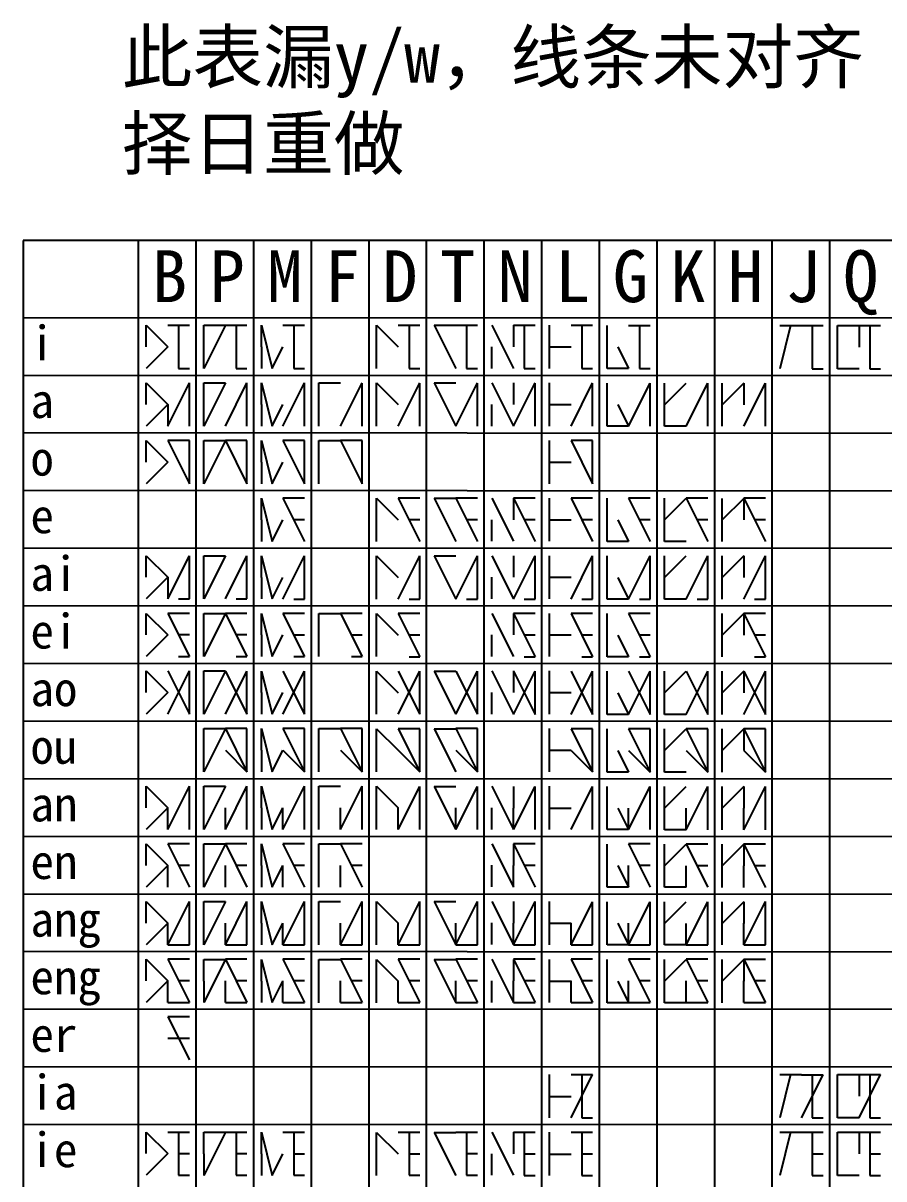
# Model space of a CAD drawing. Header units: millimetres. Extents: x 1653 to 8899, y -538 to 3451.
# Drawn here: x 3487 to 4085, y 1282 to 2085 of the extents above; entities that cross this region are included whole.
import ezdxf

# ---------------------------------------------------------------- set-up
doc = ezdxf.new("R2010")
doc.units = ezdxf.units.MM
doc.styles.get("Standard").update_dxf_attribs({"font": 'arial.ttf', "height": 48})

msp = doc.modelspace()

# ---------------------------------------------------------------- linework, layer by layer
for p, q in [((4407.33, 1933.69), (3487.33, 1933.69)), ((3487.33, 1933.69), (3487.33, 520.03)), ((3567.33, 1933.69), (3567.33, 519.99)), ((3607.33, 1933.69), (3607.33, 519.97)), ((3647.33, 1933.69), (3647.33, 519.96)), ((3647.33, 1933.67), (3647.33, 519.96)), ((3687.33, 1933.69), (3687.33, 519.94)), ((3687.33, 1933.69), (3687.33, 519.97)), ((3727.33, 1933.69), (3727.33, 519.92)), ((3727.33, 1933.63), (3727.33, 519.92)), ((3767.33, 1933.69), (3767.33, 519.9)), ((3767.33, 1933.62), (3767.33, 519.9)), ((3807.33, 1933.69), (3807.33, 519.89)), ((3807.33, 1933.6), (3807.33, 519.89)), ((3847.33, 1933.69), (3847.33, 519.87)), ((3847.33, 1933.58), (3847.33, 519.87)), ((3887.33, 1933.69), (3887.33, 519.85)), ((3887.33, 1933.58), (3887.33, 519.87)), ((3927.33, 1933.69), (3927.33, 519.84)), ((3927.33, 1933.55), (3927.33, 519.84)), ((3967.33, 1933.69), (3967.33, 519.82)), ((3967.33, 1933.53), (3967.33, 519.82)), ((4007.33, 1933.69), (4007.33, 519.8)), ((4007.33, 1933.51), (4007.33, 519.8)), ((4047.33, 1933.69), (4047.33, 519.78)), ((4407.33, 1879.63), (3487.33, 1880.03)), ((3572.8, 1859.84), (3572.8, 1874.84)), ((3572.8, 1874.84), (3587.8, 1859.84)), ((3587.8, 1874.84), (3602.8, 1874.84)), ((3595.3, 1874.84), (3595.3, 1844.84)), ((3612.8, 1874.84), (3627.8, 1874.84)), ((3612.8, 1859.84), (3612.8, 1874.84)), ((3627.8, 1874.84), (3612.8, 1844.84)), ((3627.8, 1874.84), (3642.8, 1874.84)), ((3635.3, 1874.84), (3635.3, 1844.84)), ((3652.8, 1874.82), (3660.3, 1844.82)), ((3652.8, 1859.82), (3652.8, 1874.82)), ((3667.8, 1874.82), (3682.8, 1874.82)), ((3675.3, 1874.82), (3675.3, 1844.82)), ((3732.8, 1859.78), (3732.8, 1874.78)), ((3732.8, 1874.78), (3747.8, 1859.78)), ((3747.8, 1874.78), (3762.8, 1874.78)), ((3755.3, 1874.78), (3755.3, 1844.78)), ((3772.8, 1874.77), (3787.8, 1874.77)), ((3772.8, 1874.77), (3787.8, 1844.77)), ((3787.8, 1874.77), (3802.8, 1874.77)), ((3795.3, 1874.77), (3795.3, 1844.77)), ((3812.8, 1874.84), (3827.8, 1844.84)), ((3827.8, 1874.84), (3842.8, 1874.84)), ((3827.8, 1874.84), (3827.8, 1859.84)), ((3835.3, 1874.84), (3835.3, 1844.84)), ((3852.8, 1859.84), (3852.8, 1874.84)), ((3867.8, 1874.84), (3882.8, 1874.84)), ((3875.3, 1874.84), (3875.3, 1844.84)), ((3892.8, 1859.71), (3892.8, 1874.71)), ((3907.8, 1874.71), (3922.8, 1874.71)), ((3915.3, 1874.71), (3915.3, 1844.71)), ((4012.8, 1874.66), (4027.8, 1874.66)), ((4020.3, 1874.66), (4012.8, 1844.66)), ((4027.8, 1874.66), (4042.8, 1874.66)), ((4035.3, 1874.66), (4035.3, 1844.66)), ((4052.8, 1874.65), (4067.8, 1874.65)), ((4052.8, 1859.65), (4052.8, 1874.65)), ((4067.8, 1874.65), (4082.8, 1874.65)), ((4067.8, 1874.65), (4067.8, 1859.65)), ((4075.3, 1874.65), (4075.3, 1844.65)), ((3587.8, 1859.84), (3572.8, 1844.84)), ((3612.8, 1844.84), (3612.8, 1859.84)), ((3652.8, 1859.82), (3652.8, 1844.82)), ((3660.3, 1844.82), (3667.8, 1859.82)), ((3732.8, 1844.78), (3732.8, 1859.78)), ((3812.8, 1844.84), (3812.8, 1859.84)), ((3852.8, 1844.84), (3852.8, 1859.84)), ((3852.8, 1859.84), (3867.8, 1859.84)), ((3892.8, 1844.71), (3892.8, 1859.71)), ((3900.3, 1859.73), (3907.8, 1844.71)), ((4052.8, 1844.65), (4052.8, 1859.65)), ((4407.33, 1839.63), (3487.33, 1840.03)), ((3595.3, 1844.84), (3602.8, 1844.84)), ((3635.3, 1844.84), (3642.8, 1844.84)), ((3675.3, 1844.82), (3682.8, 1844.82)), ((3755.3, 1844.78), (3762.8, 1844.78)), ((3795.3, 1844.77), (3802.8, 1844.77)), ((3835.3, 1844.84), (3842.8, 1844.84)), ((3875.3, 1844.84), (3882.8, 1844.84)), ((3907.8, 1844.71), (3892.8, 1844.71)), ((3915.3, 1844.71), (3922.8, 1844.71)), ((4035.3, 1844.66), (4042.8, 1844.66)), ((4067.8, 1844.65), (4052.8, 1844.65)), ((4075.3, 1844.65), (4082.8, 1844.65)), ((3572.8, 1819.84), (3572.8, 1834.84)), ((3572.8, 1834.84), (3587.8, 1819.84)), ((3587.8, 1804.84), (3602.8, 1834.84)), ((3602.8, 1819.76), (3602.8, 1834.76)), ((3612.8, 1834.84), (3627.8, 1834.84)), ((3612.8, 1819.84), (3612.8, 1834.84)), ((3627.8, 1834.84), (3612.8, 1804.84)), ((3627.8, 1804.82), (3642.8, 1834.82)), ((3642.8, 1819.75), (3642.8, 1834.75)), ((3652.8, 1834.82), (3660.3, 1804.82)), ((3652.8, 1819.82), (3652.8, 1834.82)), ((3667.8, 1804.84), (3682.8, 1834.84)), ((3682.8, 1819.76), (3682.8, 1834.76)), ((3692.8, 1834.78), (3707.8, 1834.78)), ((3692.8, 1819.78), (3692.8, 1834.78)), ((3707.8, 1804.78), (3722.8, 1834.78)), ((3722.8, 1819.71), (3722.8, 1834.71)), ((3732.8, 1819.78), (3732.8, 1834.78)), ((3732.8, 1834.78), (3747.8, 1819.78)), ((3747.8, 1804.77), (3762.8, 1834.77)), ((3762.8, 1819.69), (3762.8, 1834.69)), ((3772.8, 1834.77), (3787.8, 1834.77)), ((3772.8, 1834.77), (3787.8, 1804.77)), ((3787.8, 1804.75), (3802.8, 1834.75)), ((3802.8, 1819.68), (3802.8, 1834.68)), ((3812.8, 1834.84), (3827.8, 1804.84)), ((3827.8, 1834.84), (3827.8, 1819.84)), ((3827.8, 1804.73), (3842.8, 1834.73)), ((3842.8, 1819.66), (3842.8, 1834.66)), ((3852.8, 1819.84), (3852.8, 1834.84)), ((3867.8, 1804.73), (3882.8, 1834.73)), ((3882.8, 1819.66), (3882.8, 1834.66)), ((3892.8, 1819.71), (3892.8, 1834.71)), ((3907.8, 1804.7), (3922.8, 1834.7)), ((3922.8, 1819.62), (3922.8, 1834.62)), ((3932.8, 1819.68), (3932.8, 1834.68)), ((3932.8, 1819.68), (3947.8, 1834.68)), ((3947.8, 1804.68), (3962.8, 1834.68)), ((3962.8, 1819.61), (3962.8, 1834.61)), ((3987.8, 1834.66), (3972.8, 1819.66)), ((3972.8, 1819.66), (3972.8, 1834.66)), ((3987.8, 1804.66), (4002.8, 1834.66)), ((3987.8, 1834.66), (3987.8, 1819.66)), ((4002.8, 1819.59), (4002.8, 1834.59)), ((3587.8, 1819.84), (3572.8, 1804.84)), ((3587.8, 1819.84), (3587.8, 1804.84)), ((3602.8, 1804.84), (3602.8, 1819.84)), ((3612.8, 1804.84), (3612.8, 1819.84)), ((3642.8, 1804.82), (3642.8, 1819.82)), ((3652.8, 1819.82), (3652.8, 1804.82)), ((3660.3, 1804.82), (3667.8, 1819.82)), ((3682.8, 1804.84), (3682.8, 1819.84)), ((3692.8, 1804.78), (3692.8, 1819.78)), ((3722.8, 1804.78), (3722.8, 1819.78)), ((3732.8, 1804.78), (3732.8, 1819.78)), ((3762.8, 1804.77), (3762.8, 1819.77)), ((3802.8, 1804.75), (3802.8, 1819.75)), ((3812.8, 1804.84), (3812.8, 1819.84)), ((3842.8, 1804.73), (3842.8, 1819.73)), ((3852.8, 1804.84), (3852.8, 1819.84)), ((3852.8, 1819.84), (3867.8, 1819.84)), ((3882.8, 1804.73), (3882.8, 1819.73)), ((3892.8, 1804.71), (3892.8, 1819.71)), ((3900.3, 1819.73), (3907.8, 1804.71)), ((3922.8, 1804.7), (3922.8, 1819.7)), ((3932.8, 1804.68), (3932.8, 1819.68)), ((3962.8, 1804.68), (3962.8, 1819.68)), ((3972.8, 1804.66), (3972.8, 1819.66)), ((4002.8, 1804.66), (4002.8, 1819.66)), ((4407.33, 1799.63), (3487.33, 1800.03)), ((3907.8, 1804.71), (3892.8, 1804.71)), ((3947.8, 1804.68), (3932.8, 1804.68)), ((3572.8, 1779.84), (3572.8, 1794.84)), ((3572.8, 1794.84), (3587.8, 1779.84)), ((3587.8, 1794.84), (3602.8, 1764.84)), ((3602.8, 1794.84), (3587.8, 1794.84)), ((3602.8, 1779.84), (3602.8, 1794.84)), ((3612.8, 1794.84), (3627.8, 1794.84)), ((3612.8, 1779.84), (3612.8, 1794.84)), ((3627.8, 1794.84), (3612.8, 1764.84)), ((3627.8, 1794.82), (3642.8, 1764.82)), ((3642.8, 1794.82), (3627.8, 1794.82)), ((3642.8, 1779.82), (3642.8, 1794.82)), ((3652.8, 1794.82), (3660.3, 1764.82)), ((3652.8, 1779.82), (3652.8, 1794.82)), ((3667.8, 1794.8), (3682.8, 1764.8)), ((3682.8, 1794.8), (3667.8, 1794.8)), ((3682.8, 1779.8), (3682.8, 1794.8)), ((3692.8, 1794.78), (3707.8, 1794.78)), ((3692.8, 1779.78), (3692.8, 1794.78)), ((3707.8, 1794.84), (3722.8, 1764.84)), ((3722.8, 1794.84), (3707.8, 1794.84)), ((3722.8, 1779.84), (3722.8, 1794.84)), ((3852.8, 1779.84), (3852.8, 1794.84)), ((3867.8, 1794.77), (3882.8, 1764.77)), ((3882.8, 1794.77), (3867.8, 1794.77)), ((3882.8, 1779.77), (3882.8, 1794.77)), ((3587.8, 1779.84), (3572.8, 1764.84)), ((3602.8, 1764.84), (3602.8, 1779.84)), ((3612.8, 1764.84), (3612.8, 1779.84)), ((3642.8, 1764.82), (3642.8, 1779.82)), ((3652.8, 1779.82), (3652.8, 1764.82)), ((3660.3, 1764.82), (3667.8, 1779.82)), ((3682.8, 1764.8), (3682.8, 1779.8)), ((3692.8, 1764.78), (3692.8, 1779.78)), ((3722.8, 1764.84), (3722.8, 1779.84)), ((3852.8, 1764.84), (3852.8, 1779.84)), ((3852.8, 1779.84), (3867.8, 1779.84)), ((3882.8, 1764.77), (3882.8, 1779.77)), ((4407.33, 1759.63), (3487.33, 1760.03)), ((3652.8, 1754.82), (3660.3, 1724.82)), ((3652.8, 1739.82), (3652.8, 1754.82)), ((3682.8, 1754.8), (3667.8, 1754.8)), ((3667.8, 1754.8), (3682.8, 1724.8)), ((3732.8, 1739.78), (3732.8, 1754.78)), ((3732.8, 1754.78), (3747.8, 1739.78)), ((3762.8, 1754.77), (3747.8, 1754.77)), ((3747.8, 1754.77), (3762.8, 1724.77)), ((3772.8, 1754.77), (3787.8, 1754.77)), ((3772.8, 1754.77), (3787.8, 1724.77)), ((3802.8, 1754.75), (3787.8, 1754.75)), ((3787.8, 1754.75), (3802.8, 1724.75)), ((3812.8, 1754.84), (3827.8, 1724.84)), ((3827.8, 1754.84), (3827.8, 1739.84)), ((3842.8, 1754.73), (3827.8, 1754.73)), ((3827.8, 1754.73), (3842.8, 1724.73)), ((3852.8, 1739.84), (3852.8, 1754.84)), ((3882.8, 1754.71), (3867.8, 1754.71)), ((3867.8, 1754.71), (3882.8, 1724.71)), ((3892.8, 1739.71), (3892.8, 1754.71)), ((3922.8, 1754.7), (3907.8, 1754.7)), ((3907.8, 1754.7), (3922.8, 1724.7)), ((3932.8, 1739.68), (3932.8, 1754.68)), ((3932.8, 1739.68), (3947.8, 1754.68)), ((3962.8, 1754.8), (3947.8, 1754.8)), ((3947.8, 1754.8), (3962.8, 1724.8)), ((3987.8, 1754.66), (3972.8, 1739.66)), ((3972.8, 1739.66), (3972.8, 1754.66)), ((4002.8, 1754.8), (3987.8, 1754.8)), ((3987.8, 1754.8), (4002.8, 1724.8)), ((3987.8, 1754.66), (3987.8, 1739.66)), ((3652.8, 1739.82), (3652.8, 1724.82)), ((3660.3, 1724.82), (3667.8, 1739.82)), ((3682.8, 1739.8), (3675.3, 1739.8)), ((3732.8, 1724.78), (3732.8, 1739.78)), ((3762.8, 1739.77), (3755.3, 1739.77)), ((3802.8, 1739.75), (3795.3, 1739.75)), ((3812.8, 1724.84), (3812.8, 1739.84)), ((3842.8, 1739.73), (3835.3, 1739.73)), ((3852.8, 1724.84), (3852.8, 1739.84)), ((3852.8, 1739.84), (3867.8, 1739.84)), ((3882.8, 1739.71), (3875.3, 1739.71)), ((3892.8, 1724.71), (3892.8, 1739.71)), ((3900.3, 1739.73), (3907.8, 1724.71)), ((3922.8, 1739.7), (3915.3, 1739.7)), ((3932.8, 1724.68), (3932.8, 1739.68)), ((3962.8, 1739.8), (3955.3, 1739.8)), ((3972.8, 1724.66), (3972.8, 1739.66)), ((4002.8, 1739.8), (3995.3, 1739.8)), ((4407.33, 1719.63), (3487.33, 1720.03)), ((3907.8, 1724.71), (3892.8, 1724.71)), ((3947.8, 1724.68), (3932.8, 1724.68)), ((3572.8, 1699.84), (3572.8, 1714.84)), ((3572.8, 1714.84), (3587.8, 1699.84)), ((3587.8, 1684.84), (3602.8, 1714.84)), ((3602.8, 1699.84), (3602.8, 1714.84)), ((3612.8, 1714.84), (3627.8, 1714.84)), ((3612.8, 1699.84), (3612.8, 1714.84)), ((3627.8, 1714.84), (3612.8, 1684.84)), ((3627.8, 1684.82), (3642.8, 1714.82)), ((3642.8, 1699.82), (3642.8, 1714.82)), ((3652.8, 1714.82), (3660.3, 1684.82)), ((3652.8, 1699.82), (3652.8, 1714.82)), ((3667.8, 1684.8), (3682.8, 1714.8)), ((3682.8, 1699.8), (3682.8, 1714.8)), ((3732.8, 1699.78), (3732.8, 1714.78)), ((3732.8, 1714.78), (3747.8, 1699.78)), ((3747.8, 1684.77), (3762.8, 1714.77)), ((3762.8, 1699.77), (3762.8, 1714.77)), ((3772.8, 1714.77), (3787.8, 1714.77)), ((3772.8, 1714.77), (3787.8, 1684.77)), ((3787.8, 1684.77), (3802.8, 1714.77)), ((3802.8, 1699.77), (3802.8, 1714.77)), ((3812.8, 1714.84), (3827.8, 1684.84)), ((3827.8, 1714.84), (3827.8, 1699.84)), ((3827.8, 1684.73), (3842.8, 1714.73)), ((3842.8, 1699.73), (3842.8, 1714.73)), ((3852.8, 1699.84), (3852.8, 1714.84)), ((3867.8, 1684.71), (3882.8, 1714.71)), ((3882.8, 1699.71), (3882.8, 1714.71)), ((3892.8, 1699.71), (3892.8, 1714.71)), ((3907.8, 1684.7), (3922.8, 1714.7)), ((3922.8, 1699.7), (3922.8, 1714.7)), ((3932.8, 1699.68), (3932.8, 1714.68)), ((3932.8, 1699.68), (3947.8, 1714.68)), ((3947.8, 1684.68), (3962.8, 1714.68)), ((3962.8, 1699.68), (3962.8, 1714.68)), ((3987.8, 1714.66), (3972.8, 1699.66)), ((3972.8, 1699.66), (3972.8, 1714.66)), ((3987.8, 1684.66), (4002.8, 1714.66)), ((3987.8, 1714.66), (3987.8, 1699.66)), ((4002.8, 1699.66), (4002.8, 1714.66)), ((3587.8, 1699.84), (3572.8, 1684.84)), ((3587.8, 1699.84), (3587.8, 1684.84)), ((3602.8, 1684.84), (3602.8, 1699.84)), ((3612.8, 1684.84), (3612.8, 1699.84)), ((3642.8, 1684.82), (3642.8, 1699.82)), ((3652.8, 1699.82), (3652.8, 1684.82)), ((3660.3, 1684.82), (3667.8, 1699.82)), ((3682.8, 1684.8), (3682.8, 1699.8)), ((3732.8, 1684.78), (3732.8, 1699.78)), ((3762.8, 1684.77), (3762.8, 1699.77)), ((3802.8, 1684.77), (3802.8, 1699.77)), ((3812.8, 1684.84), (3812.8, 1699.84)), ((3842.8, 1684.73), (3842.8, 1699.73)), ((3852.8, 1684.84), (3852.8, 1699.84)), ((3852.8, 1699.84), (3867.8, 1699.84)), ((3882.8, 1684.71), (3882.8, 1699.71)), ((3892.8, 1684.71), (3892.8, 1699.71)), ((3900.3, 1699.71), (3907.8, 1684.7)), ((3922.8, 1684.7), (3922.8, 1699.7)), ((3932.8, 1684.68), (3932.8, 1699.68)), ((3962.8, 1684.68), (3962.8, 1699.68)), ((3972.8, 1684.66), (3972.8, 1699.66)), ((4002.8, 1684.66), (4002.8, 1699.66)), ((3595.3, 1684.84), (3602.8, 1684.84)), ((3635.3, 1684.82), (3642.8, 1684.82)), ((3675.3, 1684.8), (3682.8, 1684.8)), ((3755.3, 1684.77), (3762.8, 1684.77)), ((3795.3, 1684.77), (3802.8, 1684.77)), ((3835.3, 1684.73), (3842.8, 1684.73)), ((3875.3, 1684.71), (3882.8, 1684.71)), ((3907.8, 1684.71), (3892.8, 1684.71)), ((3915.3, 1684.7), (3922.8, 1684.7)), ((3947.8, 1684.68), (3932.8, 1684.68)), ((3955.3, 1684.68), (3962.8, 1684.68)), ((4407.33, 1679.63), (3487.33, 1680.03)), ((3995.3, 1684.66), (4002.8, 1684.66)), ((3572.8, 1659.84), (3572.8, 1674.84)), ((3572.8, 1674.84), (3587.8, 1659.84)), ((3602.8, 1674.84), (3587.8, 1674.84)), ((3587.8, 1674.84), (3602.8, 1644.84)), ((3612.8, 1674.84), (3627.8, 1674.84)), ((3612.8, 1659.84), (3612.8, 1674.84)), ((3627.8, 1674.84), (3612.8, 1644.84)), ((3642.8, 1674.82), (3627.8, 1674.82)), ((3627.8, 1674.82), (3642.8, 1644.82)), ((3652.8, 1674.82), (3660.3, 1644.82)), ((3652.8, 1659.82), (3652.8, 1674.82)), ((3682.8, 1674.8), (3667.8, 1674.8)), ((3667.8, 1674.8), (3682.8, 1644.8)), ((3692.8, 1674.78), (3707.8, 1674.78)), ((3692.8, 1659.78), (3692.8, 1674.78)), ((3722.8, 1674.78), (3707.8, 1674.78)), ((3707.8, 1674.78), (3722.8, 1644.78)), ((3732.8, 1659.78), (3732.8, 1674.78)), ((3732.8, 1674.78), (3747.8, 1659.78)), ((3762.8, 1674.77), (3747.8, 1674.77)), ((3747.8, 1674.77), (3762.8, 1644.77)), ((3812.8, 1674.84), (3827.8, 1644.84)), ((3827.8, 1674.84), (3827.8, 1659.84)), ((3842.8, 1674.73), (3827.8, 1674.73)), ((3827.8, 1674.73), (3842.8, 1644.73)), ((3852.8, 1659.84), (3852.8, 1674.84)), ((3882.8, 1674.71), (3867.8, 1674.71)), ((3867.8, 1674.71), (3882.8, 1644.71)), ((3892.8, 1659.71), (3892.8, 1674.71)), ((3922.8, 1674.7), (3907.8, 1674.7)), ((3907.8, 1674.7), (3922.8, 1644.7)), ((3987.8, 1674.66), (3972.8, 1659.66)), ((3972.8, 1659.66), (3972.8, 1674.66)), ((4002.8, 1674.66), (3987.8, 1674.66)), ((3987.8, 1674.66), (4002.8, 1644.66)), ((3987.8, 1674.66), (3987.8, 1659.66)), ((3587.8, 1659.84), (3572.8, 1644.84)), ((3602.8, 1659.84), (3595.3, 1659.84)), ((3612.8, 1644.84), (3612.8, 1659.84)), ((3642.8, 1659.82), (3635.3, 1659.82)), ((3652.8, 1659.82), (3652.8, 1644.82)), ((3660.3, 1644.82), (3667.8, 1659.82)), ((3682.8, 1659.8), (3675.3, 1659.8)), ((3692.8, 1644.78), (3692.8, 1659.78)), ((3722.8, 1659.78), (3715.3, 1659.78)), ((3732.8, 1644.78), (3732.8, 1659.78)), ((3762.8, 1659.77), (3755.3, 1659.77)), ((3812.8, 1644.84), (3812.8, 1659.84)), ((3842.8, 1659.73), (3835.3, 1659.73)), ((3852.8, 1644.84), (3852.8, 1659.84)), ((3852.8, 1659.84), (3867.8, 1659.84)), ((3882.8, 1659.71), (3875.3, 1659.71)), ((3892.8, 1644.71), (3892.8, 1659.71)), ((3900.3, 1659.73), (3907.8, 1644.71)), ((3922.8, 1659.7), (3915.3, 1659.7)), ((3972.8, 1644.66), (3972.8, 1659.66)), ((4002.8, 1659.66), (3995.3, 1659.66)), ((3595.3, 1644.84), (3602.8, 1644.84)), ((3635.3, 1644.82), (3642.8, 1644.82)), ((3675.3, 1644.8), (3682.8, 1644.8)), ((3715.3, 1644.78), (3722.8, 1644.78)), ((3755.3, 1644.77), (3762.8, 1644.77)), ((3835.3, 1644.73), (3842.8, 1644.73)), ((3875.3, 1644.71), (3882.8, 1644.71)), ((3907.8, 1644.71), (3892.8, 1644.71)), ((3915.3, 1644.7), (3922.8, 1644.7)), ((3995.3, 1644.66), (4002.8, 1644.66)), ((4407.33, 1639.63), (3487.33, 1640.03)), ((3572.8, 1619.84), (3572.8, 1634.84)), ((3572.8, 1634.84), (3587.8, 1619.84)), ((3587.8, 1604.84), (3602.8, 1634.84)), ((3587.8, 1634.84), (3602.8, 1604.84)), ((3602.8, 1619.84), (3602.8, 1634.84)), ((3612.8, 1634.84), (3627.8, 1634.84)), ((3612.8, 1619.84), (3612.8, 1634.84)), ((3627.8, 1634.84), (3612.8, 1604.84)), ((3627.8, 1604.82), (3642.8, 1634.82)), ((3627.8, 1634.82), (3642.8, 1604.82)), ((3642.8, 1619.82), (3642.8, 1634.82)), ((3652.8, 1634.82), (3660.3, 1604.82)), ((3652.8, 1619.82), (3652.8, 1634.82)), ((3667.8, 1604.8), (3682.8, 1634.8)), ((3667.8, 1634.8), (3682.8, 1604.8)), ((3682.8, 1619.8), (3682.8, 1634.8)), ((3732.8, 1619.78), (3732.8, 1634.78)), ((3732.8, 1634.78), (3747.8, 1619.78)), ((3747.8, 1604.77), (3762.8, 1634.77)), ((3747.8, 1634.77), (3762.8, 1604.77)), ((3762.8, 1619.77), (3762.8, 1634.77)), ((3772.8, 1634.77), (3787.8, 1634.77)), ((3772.8, 1634.77), (3787.8, 1604.77)), ((3787.8, 1604.75), (3802.8, 1634.75)), ((3787.8, 1634.75), (3802.8, 1604.75)), ((3802.8, 1619.75), (3802.8, 1634.75)), ((3812.8, 1634.84), (3827.8, 1604.84)), ((3827.8, 1634.84), (3827.8, 1619.84)), ((3827.8, 1604.73), (3842.8, 1634.73)), ((3827.8, 1634.73), (3842.8, 1604.73)), ((3842.8, 1619.73), (3842.8, 1634.73)), ((3852.8, 1619.84), (3852.8, 1634.84)), ((3867.8, 1604.71), (3882.8, 1634.71)), ((3867.8, 1634.71), (3882.8, 1604.71)), ((3882.8, 1619.71), (3882.8, 1634.71)), ((3892.8, 1619.71), (3892.8, 1634.71)), ((3907.8, 1604.7), (3922.8, 1634.7)), ((3907.8, 1634.7), (3922.8, 1604.7)), ((3922.8, 1619.7), (3922.8, 1634.7)), ((3932.8, 1619.68), (3932.8, 1634.68)), ((3932.8, 1619.68), (3947.8, 1634.68)), ((3947.8, 1604.68), (3962.8, 1634.68)), ((3947.8, 1634.68), (3962.8, 1604.68)), ((3962.8, 1619.68), (3962.8, 1634.68)), ((3987.8, 1634.66), (3972.8, 1619.66)), ((3972.8, 1619.66), (3972.8, 1634.66)), ((3987.8, 1604.66), (4002.8, 1634.66)), ((3987.8, 1634.66), (4002.8, 1604.66)), ((3987.8, 1634.66), (3987.8, 1619.66)), ((4002.8, 1619.66), (4002.8, 1634.66)), ((3587.8, 1619.84), (3572.8, 1604.84)), ((3602.8, 1604.84), (3602.8, 1619.84)), ((3612.8, 1604.84), (3612.8, 1619.84)), ((3642.8, 1604.82), (3642.8, 1619.82)), ((3652.8, 1619.82), (3652.8, 1604.82)), ((3660.3, 1604.82), (3667.8, 1619.82)), ((3682.8, 1604.8), (3682.8, 1619.8)), ((3732.8, 1604.78), (3732.8, 1619.78)), ((3762.8, 1604.77), (3762.8, 1619.77)), ((3802.8, 1604.75), (3802.8, 1619.75)), ((3812.8, 1604.84), (3812.8, 1619.84)), ((3842.8, 1604.73), (3842.8, 1619.73)), ((3852.8, 1604.84), (3852.8, 1619.84)), ((3852.8, 1619.84), (3867.8, 1619.84)), ((3882.8, 1604.71), (3882.8, 1619.71)), ((3892.8, 1604.71), (3892.8, 1619.71)), ((3900.3, 1619.73), (3907.8, 1604.71)), ((3922.8, 1604.7), (3922.8, 1619.7)), ((3932.8, 1604.68), (3932.8, 1619.68)), ((3962.8, 1604.68), (3962.8, 1619.68)), ((3972.8, 1604.66), (3972.8, 1619.66)), ((4002.8, 1604.66), (4002.8, 1619.66)), ((3907.8, 1604.71), (3892.8, 1604.71)), ((3947.8, 1604.68), (3932.8, 1604.68)), ((4407.33, 1599.63), (3487.33, 1600.03)), ((3612.8, 1594.84), (3627.8, 1594.84)), ((3612.8, 1579.84), (3612.8, 1594.84)), ((3627.8, 1594.84), (3612.8, 1564.84)), ((3627.8, 1594.84), (3642.8, 1564.84)), ((3642.8, 1594.84), (3627.8, 1594.84)), ((3642.8, 1579.84), (3642.8, 1594.84)), ((3652.8, 1594.82), (3660.3, 1564.82)), ((3652.8, 1579.82), (3652.8, 1594.82)), ((3667.8, 1594.82), (3682.8, 1564.82)), ((3682.8, 1594.82), (3667.8, 1594.82)), ((3682.8, 1579.82), (3682.8, 1594.82)), ((3692.8, 1594.8), (3707.8, 1594.8)), ((3692.8, 1579.8), (3692.8, 1594.8)), ((3707.8, 1594.8), (3722.8, 1564.8)), ((3722.8, 1594.8), (3707.8, 1594.8)), ((3722.8, 1579.8), (3722.8, 1594.8)), ((3732.8, 1579.78), (3732.8, 1594.78)), ((3732.8, 1594.78), (3747.8, 1579.78)), ((3747.8, 1594.78), (3762.8, 1564.78)), ((3762.8, 1594.78), (3747.8, 1594.78)), ((3762.8, 1579.78), (3762.8, 1594.78)), ((3772.8, 1594.77), (3787.8, 1594.77)), ((3772.8, 1594.77), (3787.8, 1564.77)), ((3787.8, 1594.84), (3802.8, 1564.84)), ((3802.8, 1594.84), (3787.8, 1594.84)), ((3802.8, 1579.84), (3802.8, 1594.84)), ((3852.8, 1579.84), (3852.8, 1594.84)), ((3867.8, 1594.73), (3882.8, 1564.73)), ((3882.8, 1594.73), (3867.8, 1594.73)), ((3882.8, 1579.73), (3882.8, 1594.73)), ((3892.8, 1579.71), (3892.8, 1594.71)), ((3907.8, 1594.71), (3922.8, 1564.71)), ((3922.8, 1594.71), (3907.8, 1594.71)), ((3922.8, 1579.71), (3922.8, 1594.71)), ((3932.8, 1579.68), (3932.8, 1594.68)), ((3932.8, 1579.68), (3947.8, 1594.68)), ((3947.8, 1594.7), (3962.8, 1564.7)), ((3962.8, 1594.7), (3947.8, 1594.7)), ((3962.8, 1579.7), (3962.8, 1594.7)), ((3987.8, 1594.66), (3972.8, 1579.66)), ((3972.8, 1579.66), (3972.8, 1594.66)), ((3987.8, 1594.68), (4002.8, 1564.68)), ((4002.8, 1594.68), (3987.8, 1594.68)), ((3987.8, 1594.66), (3987.8, 1579.66)), ((4002.8, 1579.68), (4002.8, 1594.68)), ((3612.8, 1564.84), (3612.8, 1579.84)), ((3627.8, 1579.84), (3642.8, 1564.84)), ((3642.8, 1564.84), (3642.8, 1579.84)), ((3652.8, 1579.82), (3652.8, 1564.82)), ((3660.3, 1564.82), (3667.8, 1579.82)), ((3667.8, 1579.82), (3682.8, 1564.82)), ((3682.8, 1564.82), (3682.8, 1579.82)), ((3692.8, 1564.8), (3692.8, 1579.8)), ((3707.8, 1579.8), (3722.8, 1564.8)), ((3722.8, 1564.8), (3722.8, 1579.8)), ((3732.8, 1564.78), (3732.8, 1579.78)), ((3747.8, 1579.78), (3762.8, 1564.78)), ((3762.8, 1564.78), (3762.8, 1579.78)), ((3787.8, 1579.84), (3802.8, 1564.84)), ((3802.8, 1564.84), (3802.8, 1579.84)), ((3852.8, 1564.84), (3852.8, 1579.84)), ((3852.8, 1579.84), (3867.8, 1579.84)), ((3867.8, 1579.73), (3882.8, 1564.73)), ((3882.8, 1564.73), (3882.8, 1579.73)), ((3892.8, 1564.71), (3892.8, 1579.71)), ((3900.3, 1579.73), (3907.8, 1564.71)), ((3907.8, 1579.71), (3922.8, 1564.71)), ((3922.8, 1564.71), (3922.8, 1579.71)), ((3932.8, 1564.68), (3932.8, 1579.68)), ((3947.8, 1579.7), (3962.8, 1564.7)), ((3962.8, 1564.7), (3962.8, 1579.7)), ((3972.8, 1564.66), (3972.8, 1579.66)), ((3987.8, 1579.68), (4002.8, 1564.68)), ((4002.8, 1564.68), (4002.8, 1579.68)), ((3907.8, 1564.71), (3892.8, 1564.71)), ((3947.8, 1564.68), (3932.8, 1564.68)), ((4407.33, 1559.63), (3487.33, 1560.03)), ((3572.8, 1539.84), (3572.8, 1554.84)), ((3572.8, 1554.84), (3587.8, 1539.84)), ((3587.8, 1524.84), (3602.8, 1554.84)), ((3602.8, 1539.84), (3602.8, 1554.84)), ((3612.8, 1554.84), (3627.8, 1554.84)), ((3612.8, 1539.84), (3612.8, 1554.84)), ((3627.8, 1554.84), (3612.8, 1524.84)), ((3627.8, 1524.82), (3642.8, 1554.82)), ((3642.8, 1539.82), (3642.8, 1554.82)), ((3652.8, 1554.82), (3660.3, 1524.82)), ((3652.8, 1539.82), (3652.8, 1554.82)), ((3667.8, 1524.8), (3682.8, 1554.8)), ((3682.8, 1539.8), (3682.8, 1554.8)), ((3692.8, 1554.8), (3707.8, 1554.8)), ((3692.8, 1539.8), (3692.8, 1554.8)), ((3707.8, 1524.78), (3722.8, 1554.78)), ((3722.8, 1539.78), (3722.8, 1554.78)), ((3732.8, 1539.78), (3732.8, 1554.78)), ((3732.8, 1554.78), (3747.8, 1539.78)), ((3747.8, 1524.77), (3762.8, 1554.77)), ((3762.8, 1539.77), (3762.8, 1554.77)), ((3772.8, 1554.77), (3787.8, 1554.77)), ((3772.8, 1554.77), (3787.8, 1524.77)), ((3787.8, 1524.75), (3802.8, 1554.75)), ((3802.8, 1539.75), (3802.8, 1554.75)), ((3812.8, 1554.84), (3827.8, 1524.84)), ((3827.8, 1524.73), (3842.8, 1554.73)), ((3827.8, 1554.73), (3827.8, 1539.73)), ((3842.8, 1539.73), (3842.8, 1554.73)), ((3852.8, 1539.84), (3852.8, 1554.84)), ((3867.8, 1524.71), (3882.8, 1554.71)), ((3882.8, 1539.71), (3882.8, 1554.71)), ((3892.8, 1539.71), (3892.8, 1554.71)), ((3907.8, 1524.7), (3922.8, 1554.7)), ((3922.8, 1539.7), (3922.8, 1554.7)), ((3932.8, 1539.68), (3932.8, 1554.68)), ((3932.8, 1539.68), (3947.8, 1554.68)), ((3947.8, 1524.68), (3962.8, 1554.68)), ((3962.8, 1539.68), (3962.8, 1554.68)), ((3987.8, 1554.66), (3972.8, 1539.66)), ((3972.8, 1539.66), (3972.8, 1554.66)), ((3987.8, 1524.66), (4002.8, 1554.66)), ((3987.8, 1554.66), (3987.8, 1539.66)), ((4002.8, 1539.66), (4002.8, 1554.66)), ((3587.8, 1539.84), (3572.8, 1524.84)), ((3587.8, 1524.84), (3587.8, 1539.84)), ((3602.8, 1524.84), (3602.8, 1539.84)), ((3612.8, 1524.84), (3612.8, 1539.84)), ((3627.8, 1524.82), (3627.8, 1539.82)), ((3642.8, 1524.82), (3642.8, 1539.82)), ((3652.8, 1539.82), (3652.8, 1524.82)), ((3660.3, 1524.82), (3667.8, 1539.82)), ((3667.8, 1524.8), (3667.8, 1539.8)), ((3682.8, 1524.8), (3682.8, 1539.8)), ((3692.8, 1524.8), (3692.8, 1539.8)), ((3707.8, 1524.78), (3707.8, 1539.78)), ((3722.8, 1524.78), (3722.8, 1539.78)), ((3732.8, 1524.78), (3732.8, 1539.78)), ((3747.8, 1524.77), (3747.8, 1539.77)), ((3762.8, 1524.77), (3762.8, 1539.77)), ((3787.8, 1524.75), (3787.8, 1539.75)), ((3802.8, 1524.75), (3802.8, 1539.75)), ((3812.8, 1524.84), (3812.8, 1539.84)), ((3827.8, 1524.73), (3827.8, 1539.73)), ((3842.8, 1524.73), (3842.8, 1539.73)), ((3852.8, 1524.84), (3852.8, 1539.84)), ((3852.8, 1524.71), (3852.8, 1539.71)), ((3852.8, 1539.71), (3867.8, 1539.71)), ((3882.8, 1524.71), (3882.8, 1539.71)), ((3892.8, 1524.71), (3892.8, 1539.71)), ((3900.3, 1539.71), (3907.8, 1524.7)), ((3907.8, 1524.7), (3907.8, 1539.7)), ((3922.8, 1524.7), (3922.8, 1539.7)), ((3932.8, 1524.68), (3932.8, 1539.68)), ((3947.8, 1524.68), (3947.8, 1539.68)), ((3962.8, 1524.68), (3962.8, 1539.68)), ((3972.8, 1524.66), (3972.8, 1539.66)), ((3987.8, 1524.66), (3987.8, 1539.66)), ((4002.8, 1524.66), (4002.8, 1539.66)), ((3907.8, 1524.71), (3892.8, 1524.71)), ((3947.8, 1524.68), (3932.8, 1524.68)), ((4407.33, 1519.63), (3487.33, 1520.03)), ((3572.8, 1499.84), (3572.8, 1514.84)), ((3572.8, 1514.84), (3587.8, 1499.84)), ((3602.8, 1514.84), (3587.8, 1514.84)), ((3587.8, 1514.84), (3602.8, 1484.84)), ((3612.8, 1514.82), (3627.8, 1514.82)), ((3612.8, 1499.82), (3612.8, 1514.82)), ((3627.8, 1514.82), (3612.8, 1484.82)), ((3642.8, 1514.82), (3627.8, 1514.82)), ((3627.8, 1514.82), (3642.8, 1484.82)), ((3652.8, 1514.82), (3660.3, 1484.82)), ((3652.8, 1499.82), (3652.8, 1514.82)), ((3682.8, 1514.8), (3667.8, 1514.8)), ((3667.8, 1514.8), (3682.8, 1484.8)), ((3692.8, 1514.78), (3707.8, 1514.78)), ((3692.8, 1499.78), (3692.8, 1514.78)), ((3722.8, 1514.78), (3707.8, 1514.78)), ((3707.8, 1514.78), (3722.8, 1484.78)), ((3812.8, 1514.94), (3827.8, 1484.94)), ((3842.8, 1514.84), (3827.8, 1514.84)), ((3827.8, 1514.84), (3842.8, 1484.84)), ((3827.8, 1514.84), (3827.8, 1499.84)), ((3892.8, 1499.71), (3892.8, 1514.71)), ((3922.8, 1514.84), (3907.8, 1514.84)), ((3907.8, 1514.84), (3922.8, 1484.84)), ((3932.8, 1499.68), (3932.8, 1514.68)), ((3932.8, 1499.68), (3947.8, 1514.68)), ((3962.8, 1514.68), (3947.8, 1514.68)), ((3947.8, 1514.68), (3962.8, 1484.68)), ((3987.8, 1514.66), (3972.8, 1499.66)), ((3972.8, 1499.66), (3972.8, 1514.66)), ((4002.8, 1514.66), (3987.8, 1514.66)), ((3987.8, 1514.66), (4002.8, 1484.66)), ((3987.8, 1514.66), (3987.8, 1499.66)), ((3587.8, 1499.84), (3572.8, 1484.84)), ((3587.8, 1484.84), (3587.8, 1499.84)), ((3602.8, 1499.84), (3595.3, 1499.84)), ((3612.8, 1484.82), (3612.8, 1499.82)), ((3627.8, 1484.82), (3627.8, 1499.82)), ((3642.8, 1499.82), (3635.3, 1499.82)), ((3652.8, 1499.82), (3652.8, 1484.82)), ((3660.3, 1484.82), (3667.8, 1499.82)), ((3667.8, 1484.8), (3667.8, 1499.8)), ((3682.8, 1499.8), (3675.3, 1499.8)), ((3692.8, 1484.78), (3692.8, 1499.78)), ((3707.8, 1484.78), (3707.8, 1499.78)), ((3722.8, 1499.78), (3715.3, 1499.78)), ((3812.8, 1484.94), (3812.8, 1499.94)), ((3827.8, 1484.84), (3827.8, 1499.84)), ((3842.8, 1499.84), (3835.3, 1499.84)), ((3892.8, 1484.71), (3892.8, 1499.71)), ((3900.3, 1499.71), (3907.8, 1484.7)), ((3907.8, 1484.84), (3907.8, 1499.84)), ((3922.8, 1499.84), (3915.3, 1499.84)), ((3932.8, 1484.68), (3932.8, 1499.68)), ((3947.8, 1484.68), (3947.8, 1499.68)), ((3962.8, 1499.68), (3955.3, 1499.68)), ((3972.8, 1484.66), (3972.8, 1499.66)), ((3987.8, 1484.66), (3987.8, 1499.66)), ((4002.8, 1499.66), (3995.3, 1499.66)), ((3907.8, 1484.71), (3892.8, 1484.71)), ((3947.8, 1484.68), (3932.8, 1484.68)), ((4407.33, 1479.63), (3487.33, 1480.03)), ((4407.33, 1479.63), (3487.33, 1480.03)), ((3572.8, 1459.84), (3572.8, 1474.84)), ((3572.8, 1474.84), (3587.8, 1459.84)), ((3587.8, 1444.84), (3602.8, 1474.84)), ((3602.8, 1459.84), (3602.8, 1474.84)), ((3612.8, 1474.82), (3627.8, 1474.82)), ((3612.8, 1459.82), (3612.8, 1474.82)), ((3627.8, 1474.82), (3612.8, 1444.82)), ((3627.8, 1444.84), (3642.8, 1474.84)), ((3642.8, 1459.84), (3642.8, 1474.84)), ((3652.8, 1474.82), (3660.3, 1444.82)), ((3652.8, 1459.82), (3652.8, 1474.82)), ((3667.8, 1444.8), (3682.8, 1474.8)), ((3682.8, 1459.8), (3682.8, 1474.8)), ((3692.8, 1474.78), (3707.8, 1474.78)), ((3692.8, 1459.78), (3692.8, 1474.78)), ((3707.8, 1444.78), (3722.8, 1474.78)), ((3722.8, 1459.78), (3722.8, 1474.78)), ((3732.8, 1459.77), (3732.8, 1474.77)), ((3732.8, 1474.77), (3747.8, 1459.77)), ((3747.8, 1444.77), (3762.8, 1474.77)), ((3762.8, 1459.77), (3762.8, 1474.77)), ((3772.8, 1474.75), (3787.8, 1474.75)), ((3772.8, 1474.75), (3787.8, 1444.75)), ((3787.8, 1444.75), (3802.8, 1474.75)), ((3802.8, 1459.75), (3802.8, 1474.75)), ((3812.8, 1474.94), (3827.8, 1444.94)), ((3827.8, 1474.84), (3827.8, 1459.84)), ((3827.8, 1444.73), (3842.8, 1474.73)), ((3842.8, 1459.73), (3842.8, 1474.73)), ((3852.8, 1459.84), (3852.8, 1474.84)), ((3867.8, 1444.71), (3882.8, 1474.71)), ((3882.8, 1459.71), (3882.8, 1474.71)), ((3892.8, 1459.71), (3892.8, 1474.71)), ((3907.8, 1444.7), (3922.8, 1474.7)), ((3922.8, 1459.7), (3922.8, 1474.7)), ((3932.8, 1459.68), (3932.8, 1474.68)), ((3932.8, 1459.68), (3947.8, 1474.68)), ((3947.8, 1444.68), (3962.8, 1474.68)), ((3962.8, 1459.68), (3962.8, 1474.68)), ((3987.8, 1474.66), (3972.8, 1459.66)), ((3972.8, 1459.66), (3972.8, 1474.66)), ((3987.8, 1444.84), (4002.8, 1474.84)), ((3987.8, 1474.66), (3987.8, 1459.66)), ((4002.8, 1459.84), (4002.8, 1474.84)), ((3587.8, 1459.84), (3572.8, 1444.84)), ((3587.8, 1444.84), (3587.8, 1459.84)), ((3602.8, 1444.84), (3602.8, 1459.84)), ((3612.8, 1444.82), (3612.8, 1459.82)), ((3627.8, 1444.84), (3627.8, 1459.84)), ((3642.8, 1444.84), (3642.8, 1459.84)), ((3652.8, 1459.82), (3652.8, 1444.82)), ((3660.3, 1444.82), (3667.8, 1459.82)), ((3667.8, 1444.8), (3667.8, 1459.8)), ((3682.8, 1444.8), (3682.8, 1459.8)), ((3692.8, 1444.78), (3692.8, 1459.78)), ((3707.8, 1444.78), (3707.8, 1459.78)), ((3722.8, 1444.78), (3722.8, 1459.78)), ((3732.8, 1444.77), (3732.8, 1459.77)), ((3747.8, 1444.77), (3747.8, 1459.77)), ((3762.8, 1444.77), (3762.8, 1459.77)), ((3787.8, 1444.75), (3787.8, 1459.75)), ((3802.8, 1444.75), (3802.8, 1459.75)), ((3812.8, 1444.94), (3812.8, 1459.94)), ((3827.8, 1444.73), (3827.8, 1459.73)), ((3842.8, 1444.73), (3842.8, 1459.73)), ((3852.8, 1444.84), (3852.8, 1459.84)), ((3852.8, 1459.71), (3867.8, 1459.71)), ((3867.8, 1444.71), (3867.8, 1459.71)), ((3882.8, 1444.71), (3882.8, 1459.71)), ((3892.8, 1444.71), (3892.8, 1459.71)), ((3900.3, 1459.71), (3907.8, 1444.7)), ((3907.8, 1444.84), (3907.8, 1459.84)), ((3907.8, 1444.7), (3907.8, 1459.7)), ((3922.8, 1444.7), (3922.8, 1459.7)), ((3932.8, 1444.68), (3932.8, 1459.68)), ((3947.8, 1444.68), (3947.8, 1459.68)), ((3947.8, 1444.68), (3947.8, 1459.68)), ((3962.8, 1444.68), (3962.8, 1459.68)), ((3972.8, 1444.66), (3972.8, 1459.66)), ((3987.8, 1444.84), (3987.8, 1459.84)), ((4002.8, 1444.84), (4002.8, 1459.84)), ((3587.8, 1444.84), (3602.8, 1444.84)), ((3627.8, 1444.84), (3642.8, 1444.84)), ((3667.8, 1444.8), (3682.8, 1444.8)), ((3707.8, 1444.78), (3722.8, 1444.78)), ((3747.8, 1444.77), (3762.8, 1444.77)), ((3787.8, 1444.75), (3802.8, 1444.75)), ((3827.8, 1444.73), (3842.8, 1444.73)), ((3867.8, 1444.71), (3882.8, 1444.71)), ((3907.8, 1444.71), (3892.8, 1444.71)), ((3907.8, 1444.7), (3922.8, 1444.7)), ((3947.8, 1444.68), (3932.8, 1444.68)), ((3947.8, 1444.68), (3962.8, 1444.68)), ((3987.8, 1444.84), (4002.8, 1444.84)), ((4407.33, 1439.63), (3487.33, 1440.03)), ((3572.8, 1419.84), (3572.8, 1434.84)), ((3572.8, 1434.84), (3587.8, 1419.84)), ((3602.8, 1434.84), (3587.8, 1434.84)), ((3587.8, 1434.84), (3602.8, 1404.84)), ((3612.8, 1434.65), (3627.8, 1434.65)), ((3612.8, 1419.65), (3612.8, 1434.65)), ((3627.8, 1434.65), (3612.8, 1404.65)), ((3642.8, 1434.82), (3627.8, 1434.82)), ((3627.8, 1434.82), (3642.8, 1404.82)), ((3652.8, 1434.65), (3660.3, 1404.65)), ((3652.8, 1419.65), (3652.8, 1434.65)), ((3682.8, 1434.84), (3667.8, 1434.84)), ((3667.8, 1434.84), (3682.8, 1404.84)), ((3692.8, 1434.61), (3707.8, 1434.61)), ((3692.8, 1419.61), (3692.8, 1434.61)), ((3722.8, 1434.78), (3707.8, 1434.78)), ((3707.8, 1434.78), (3722.8, 1404.78)), ((3732.8, 1419.59), (3732.8, 1434.59)), ((3732.8, 1434.59), (3747.8, 1419.59)), ((3762.8, 1434.77), (3747.8, 1434.77)), ((3747.8, 1434.77), (3762.8, 1404.77)), ((3772.8, 1434.58), (3787.8, 1434.58)), ((3772.8, 1434.58), (3787.8, 1404.58)), ((3802.8, 1434.75), (3787.8, 1434.75)), ((3787.8, 1434.75), (3802.8, 1404.75)), ((3812.8, 1434.77), (3827.8, 1404.77)), ((3842.8, 1434.73), (3827.8, 1434.73)), ((3827.8, 1434.73), (3842.8, 1404.73)), ((3827.8, 1434.66), (3827.8, 1419.66)), ((3852.8, 1419.66), (3852.8, 1434.66)), ((3882.8, 1434.71), (3867.8, 1434.71)), ((3867.8, 1434.71), (3882.8, 1404.71)), ((3892.8, 1419.54), (3892.8, 1434.54)), ((3922.8, 1434.7), (3907.8, 1434.7)), ((3907.8, 1434.7), (3922.8, 1404.7)), ((3932.8, 1419.51), (3932.8, 1434.51)), ((3932.8, 1419.51), (3947.8, 1434.51)), ((3962.8, 1434.7), (3947.8, 1434.7)), ((3947.8, 1434.7), (3962.8, 1404.7)), ((3987.8, 1434.49), (3972.8, 1419.49)), ((3972.8, 1419.49), (3972.8, 1434.49)), ((4002.8, 1434.66), (3987.8, 1434.66)), ((3987.8, 1434.66), (4002.8, 1404.66)), ((3987.8, 1434.49), (3987.8, 1419.49)), ((3587.8, 1419.84), (3572.8, 1404.84)), ((3587.8, 1404.84), (3587.8, 1419.84)), ((3602.8, 1419.84), (3595.3, 1419.84)), ((3612.8, 1419.65), (3612.8, 1404.65)), ((3627.8, 1404.82), (3627.8, 1419.82)), ((3642.8, 1419.82), (3635.3, 1419.82)), ((3652.8, 1419.65), (3652.8, 1404.65)), ((3660.3, 1404.65), (3667.8, 1419.65)), ((3667.8, 1404.84), (3667.8, 1419.84)), ((3682.8, 1419.84), (3675.3, 1419.84)), ((3692.8, 1404.61), (3692.8, 1419.61)), ((3707.8, 1404.78), (3707.8, 1419.78)), ((3722.8, 1419.78), (3715.3, 1419.78)), ((3732.8, 1404.59), (3732.8, 1419.59)), ((3747.8, 1404.77), (3747.8, 1419.77)), ((3762.8, 1419.77), (3755.3, 1419.77)), ((3787.8, 1404.75), (3787.8, 1419.75)), ((3802.8, 1419.75), (3795.3, 1419.75)), ((3812.8, 1404.77), (3812.8, 1419.77)), ((3827.8, 1404.73), (3827.8, 1419.73)), ((3842.8, 1419.73), (3835.3, 1419.73)), ((3852.8, 1404.66), (3852.8, 1419.66)), ((3852.8, 1419.54), (3867.8, 1419.54)), ((3867.8, 1404.71), (3867.8, 1419.71)), ((3882.8, 1419.71), (3875.3, 1419.71)), ((3892.8, 1404.54), (3892.8, 1419.54)), ((3900.3, 1419.54), (3907.8, 1404.52)), ((3907.8, 1404.7), (3907.8, 1419.7)), ((3922.8, 1419.7), (3915.3, 1419.7)), ((3932.8, 1404.51), (3932.8, 1419.51)), ((3947.8, 1404.7), (3947.8, 1419.7)), ((3962.8, 1419.7), (3955.3, 1419.7)), ((3972.8, 1404.49), (3972.8, 1419.49)), ((3987.8, 1404.66), (3987.8, 1419.66)), ((4002.8, 1419.66), (3995.3, 1419.66)), ((3587.8, 1404.84), (3602.8, 1404.84)), ((3627.8, 1404.82), (3642.8, 1404.82)), ((3667.8, 1404.84), (3682.8, 1404.84)), ((3707.8, 1404.78), (3722.8, 1404.78)), ((3747.8, 1404.77), (3762.8, 1404.77)), ((3787.8, 1404.75), (3802.8, 1404.75)), ((3827.8, 1404.73), (3842.8, 1404.73)), ((3867.8, 1404.71), (3882.8, 1404.71)), ((3907.8, 1404.54), (3892.8, 1404.54)), ((3907.8, 1404.7), (3922.8, 1404.7)), ((3947.8, 1404.51), (3932.8, 1404.51)), ((3947.8, 1404.7), (3962.8, 1404.7)), ((3987.8, 1404.66), (4002.8, 1404.66)), ((4407.33, 1399.63), (3487.33, 1400.03)), ((3602.8, 1394.84), (3587.8, 1394.84)), ((3587.8, 1394.84), (3602.8, 1364.84)), ((3595.3, 1379.84), (3587.8, 1379.84)), ((3602.8, 1379.84), (3595.3, 1379.84)), ((4407.33, 1359.63), (3487.33, 1360.03)), ((3852.8, 1339.66), (3852.8, 1354.66)), ((3867.8, 1354.66), (3882.8, 1354.66)), ((3867.8, 1324.66), (3882.8, 1354.66)), ((3875.3, 1354.66), (3875.3, 1324.66)), ((4012.8, 1354.66), (4027.8, 1354.66)), ((4020.3, 1354.66), (4012.8, 1324.66)), ((4027.8, 1354.59), (4042.8, 1354.59)), ((4027.8, 1324.59), (4042.8, 1354.59)), ((4035.3, 1354.59), (4035.3, 1324.59)), ((4052.8, 1354.65), (4067.8, 1354.65)), ((4052.8, 1339.65), (4052.8, 1354.65)), ((4067.8, 1354.66), (4082.8, 1354.66)), ((4067.8, 1324.66), (4082.8, 1354.66)), ((4067.8, 1354.65), (4067.8, 1339.65)), ((4075.3, 1354.66), (4075.3, 1324.66)), ((3852.8, 1324.66), (3852.8, 1339.66)), ((3852.8, 1339.54), (3867.8, 1339.54)), ((4052.8, 1324.65), (4052.8, 1339.65)), ((3875.3, 1324.66), (3882.8, 1324.66)), ((4035.3, 1324.59), (4042.8, 1324.59)), ((4067.8, 1324.65), (4052.8, 1324.65)), ((4075.3, 1324.66), (4082.8, 1324.66)), ((4407.33, 1319.63), (3487.33, 1320.03)), ((3572.8, 1299.84), (3572.8, 1314.84)), ((3572.8, 1314.84), (3587.8, 1299.84)), ((3587.8, 1314.84), (3602.8, 1314.84)), ((3595.3, 1314.84), (3595.3, 1284.84)), ((3612.8, 1314.65), (3627.8, 1314.65)), ((3612.8, 1299.65), (3612.8, 1314.65)), ((3627.8, 1314.65), (3612.8, 1284.65)), ((3627.8, 1314.82), (3642.8, 1314.82)), ((3635.3, 1314.82), (3635.3, 1284.82)), ((3652.8, 1314.65), (3660.3, 1284.65)), ((3652.8, 1299.65), (3652.8, 1314.65)), ((3667.8, 1314.8), (3682.8, 1314.8)), ((3675.3, 1314.8), (3675.3, 1284.8)), ((3732.8, 1299.59), (3732.8, 1314.59)), ((3732.8, 1314.59), (3747.8, 1299.59)), ((3747.8, 1314.77), (3762.8, 1314.77)), ((3755.3, 1314.77), (3755.3, 1284.77)), ((3772.8, 1314.58), (3787.8, 1314.58)), ((3772.8, 1314.58), (3787.8, 1284.58)), ((3787.8, 1314.84), (3802.8, 1314.84)), ((3795.3, 1314.84), (3795.3, 1284.84)), ((3812.8, 1314.77), (3827.8, 1284.77)), ((3827.8, 1314.73), (3842.8, 1314.73)), ((3827.8, 1314.66), (3827.8, 1299.66)), ((3835.3, 1314.73), (3835.3, 1284.73)), ((3852.8, 1299.66), (3852.8, 1314.66)), ((3867.8, 1314.71), (3882.8, 1314.71)), ((3875.3, 1314.71), (3875.3, 1284.71)), ((4012.8, 1314.65), (4027.8, 1314.65)), ((4020.3, 1314.65), (4012.8, 1284.65)), ((4027.8, 1314.65), (4042.8, 1314.65)), ((4035.3, 1314.65), (4035.3, 1284.65)), ((4052.8, 1314.63), (4067.8, 1314.63)), ((4052.8, 1299.63), (4052.8, 1314.63)), ((4067.8, 1314.63), (4082.8, 1314.63)), ((4067.8, 1314.63), (4067.8, 1299.63)), ((4075.3, 1314.63), (4075.3, 1284.63)), ((3587.8, 1299.84), (3572.8, 1284.84)), ((3595.3, 1299.84), (3602.8, 1299.84)), ((3612.8, 1299.65), (3612.8, 1284.65)), ((3635.3, 1299.82), (3642.8, 1299.82)), ((3652.8, 1299.65), (3652.8, 1284.65)), ((3660.3, 1284.65), (3667.8, 1299.65)), ((3675.3, 1299.8), (3682.8, 1299.8)), ((3755.3, 1299.77), (3762.8, 1299.77)), ((3795.3, 1299.84), (3802.8, 1299.84)), ((3812.8, 1284.77), (3812.8, 1299.77)), ((3835.3, 1299.73), (3842.8, 1299.73)), ((3852.8, 1284.66), (3852.8, 1299.66)), ((3875.3, 1299.71), (3882.8, 1299.71)), ((4035.3, 1299.65), (4042.8, 1299.65)), ((4052.8, 1284.63), (4052.8, 1299.63)), ((4075.3, 1299.63), (4082.8, 1299.63)), ((3732.8, 1284.59), (3732.8, 1299.59)), ((3852.8, 1299.54), (3867.8, 1299.54)), ((3595.3, 1284.84), (3602.8, 1284.84)), ((3635.3, 1284.82), (3642.8, 1284.82)), ((3675.3, 1284.8), (3682.8, 1284.8)), ((3755.3, 1284.77), (3762.8, 1284.77)), ((3795.3, 1284.84), (3802.8, 1284.84)), ((3835.3, 1284.73), (3842.8, 1284.73)), ((3875.3, 1284.71), (3882.8, 1284.71)), ((4035.3, 1284.65), (4042.8, 1284.65)), ((4067.8, 1284.63), (4052.8, 1284.63)), ((4075.3, 1284.63), (4082.8, 1284.63))]:
    msp.add_line(p, q)

# ---------------------------------------------------------------- texts
at = {"attachment_point": 1}
for s, width, heights, insert, char_height in [('{\\fSimSun|b0|i0|c134|p2;此表漏y/w，线条未对齐\\P择日重做}', 655.0026, [161.88], (3555.78, 2079.08), 36), ('{\\fSimSun|b0|i0|c134|p2;B}', 36, [46.13], (3576.76, 1926.86), 36), ('{\\fSimSun|b0|i0|c134|p2;P}', 36, [46.13], (3616.76, 1926.86), 36), ('{\\fSimSun|b0|i0|c134|p2;M}', 36, [46.13], (3656.76, 1926.86), 36), ('{\\fSimSun|b0|i0|c134|p2;F}', 36, [46.13], (3696.76, 1926.86), 36), ('{\\fSimSun|b0|i0|c134|p2;D}', 36, [46.13], (3736.76, 1926.86), 36), ('{\\fSimSun|b0|i0|c134|p2;T}', 36, [46.13], (3776.76, 1926.86), 36), ('{\\fSimSun|b0|i0|c134|p2;N}', 36, [46.13], (3816.76, 1926.86), 36), ('{\\fSimSun|b0|i0|c134|p2;L}', 36, [46.13], (3856.76, 1926.86), 36), ('{\\fSimSun|b0|i0|c134|p2;G}', 36, [46.13], (3896.76, 1926.86), 36), ('{\\fSimSun|b0|i0|c134|p2;K}', 36, [46.13], (3936.76, 1926.86), 36), ('{\\fSimSun|b0|i0|c134|p2;H}', 36, [46.13], (3976.76, 1926.86), 36), ('{\\fSimSun|b0|i0|c134|p2;J}', 36, [46.13], (4016.76, 1926.86), 36), ('{\\fSimSun|b0|i0|c134|p2;Q}', 36, [46.13], (4056.76, 1926.86), 36), ('{\\fSimSun|b0|i0|c134|p2;i}', 36, [46.13], (3492.41, 1874.44), 24), ('{\\fSimSun|b0|i0|c134|p2;a}', 36, [46.13], (3492.41, 1834.44), 24), ('{\\fSimSun|b0|i0|c134|p2;o}', 36, [46.13], (3492.41, 1794.44), 24), ('{\\fSimSun|b0|i0|c134|p2;e}', 36, [46.13], (3492.41, 1754.44), 24), ('{\\fSimSun|b0|i0|c134|p2;ai}', 36, [46.13], (3492.41, 1714.44), 24), ('{\\fSimSun|b0|i0|c134|p2;ei}', 69.6415, [42.51], (3492.41, 1674.44), 24), ('{\\fSimSun|b0|i0|c134|p2;ao}', 36, [46.13], (3492.41, 1634.44), 24), ('{\\fSimSun|b0|i0|c134|p2;ou}', 36, [46.13], (3492.41, 1594.44), 24), ('{\\fSimSun|b0|i0|c134|p2;an}', 36, [46.13], (3492.41, 1554.44), 24), ('{\\fSimSun|b0|i0|c134|p2;en}', 36, [46.13], (3492.41, 1514.44), 24), ('{\\fSimSun|b0|i0|c134|p2;ang}', 71.8161, [29.01], (3492.41, 1474.44), 24), ('{\\fSimSun|b0|i0|c134|p2;eng}', 36, [46.13], (3492.41, 1434.44), 24), ('{\\fSimSun|b0|i0|c134|p2;er}', 36, [46.13], (3492.41, 1394.44), 24), ('{\\fSimSun|b0|i0|c134|p2;ia}', 36, [46.13], (3492.41, 1354.44), 24), ('{\\fSimSun|b0|i0|c134|p2;ie}', 36, [46.13], (3492.41, 1314.44), 24)]:
    msp.add_mtext_dynamic_manual_height_columns(s, width=width, gutter_width=12.5, heights=heights, dxfattribs=dict(at, insert=insert, char_height=char_height))

doc.saveas('drawing.dxf')
